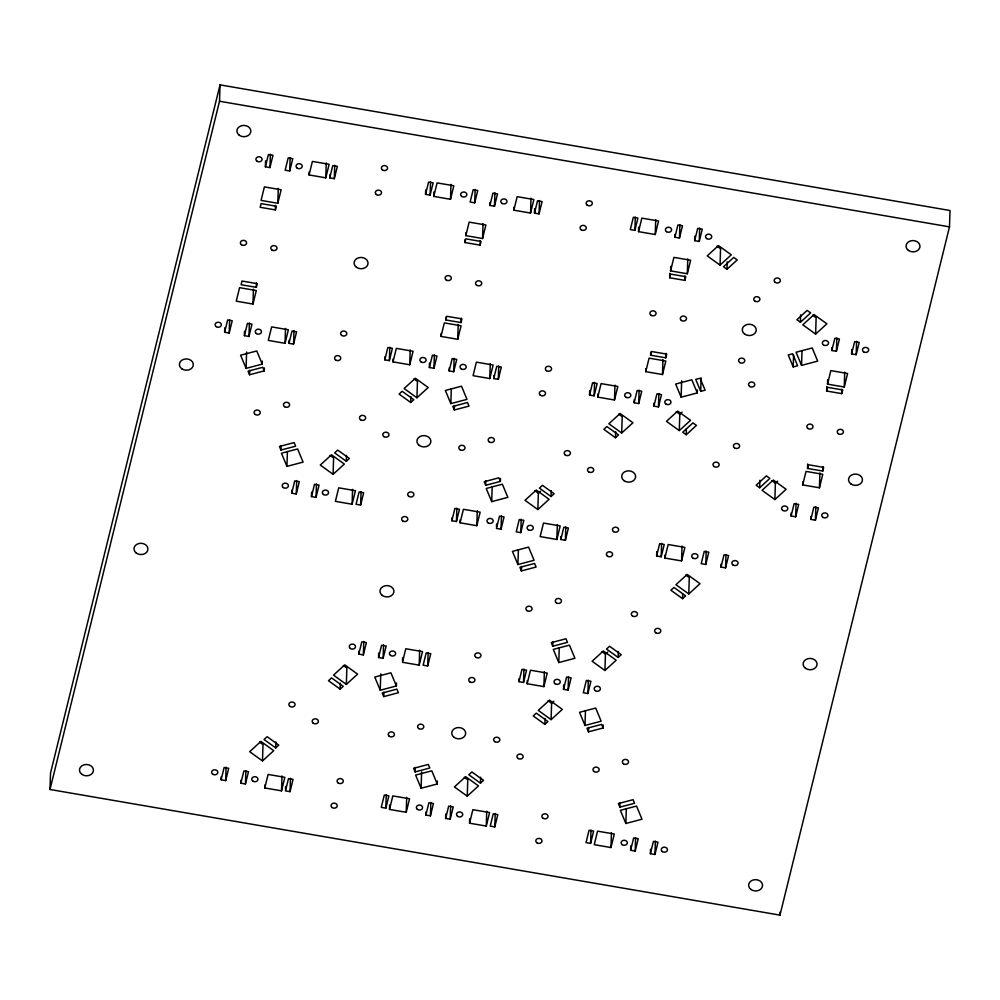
<?xml version="1.0" encoding="UTF-8"?>
<svg xmlns="http://www.w3.org/2000/svg" width="1000" height="1000" viewBox="0 0 1000 1000"><rect width="100%" height="100%" fill="white"/><g stroke="black" fill="none" stroke-linecap="round" stroke-linejoin="round"><path stroke-width="1.5" d="M50 789.488L50.512 773.138L220.037 84.875L950 210.512L949.488 226.863L779.963 915.125L50 789.488L219.525 101.237L220.037 84.875M224.625 332.262L227.65 319.975L232.213 320.75L229.188 333.05L224.625 332.262L224.762 327.8M229.188 333.05L229.613 319.662M221.112 779.8L224.137 767.513L228.7 768.3L225.675 780.588L221.112 779.8L221.2 776.825M225.675 780.588L226.1 767.2M244.4 335.662L247.425 323.375L251.988 324.162L248.962 336.45L244.4 335.662L244.537 331.2M262.325 361.138L262.238 364.113L246.088 368.375L246.6 352.013M248.962 336.45L249.375 323.062M264.337 367.9L264.237 370.875L249.562 374.75L249.7 370.288M252.975 304.062L256.3 290.538L239.575 287.663L236.25 301.175L252.975 304.062L253.438 289.188M256.3 287.337L257.213 283.65L242 281.038L241.1 284.725L256.3 287.337L256.438 282.875M240.875 783.2L243.912 770.913L248.475 771.7L245.438 783.988L240.875 783.2L240.975 780.225M245.438 783.988L245.863 770.6M265.387 166.788L268.412 154.5L272.975 155.275L269.95 167.575L265.387 166.788L265.575 160.837M269.95 167.575L270.375 154.188M275.375 209.913L276.288 206.225L261.075 203.6L260.163 207.288L275.375 209.913L275.512 205.45M277.8 203.275L281.125 189.762L264.4 186.887L261.075 200.4L277.8 203.275L278.263 188.412M262.488 760.938L273.738 750.675L260.912 741.425L249.675 751.688L262.488 760.938L263 744.575L259.513 742.05M264.788 787.962L268.113 774.438L284.85 777.312L281.512 790.837L264.788 787.962L264.887 784.987M280.95 450.05L279.45 446.463L294.137 442.587L295.625 446.175L280.95 450.05L281.087 445.588M289.725 170.975L292.75 158.688L288.188 157.9L285.163 170.188L289.725 170.975L290.138 157.587M285.038 343.3L288.363 329.775L271.637 326.9L268.3 340.412L285.038 343.3L285.5 328.425M275.712 747.913L278.775 745.113L267.125 736.7L264.062 739.5L275.712 747.913L275.9 741.963M288.988 343.338L292.013 331.05L296.575 331.838L293.55 344.125L288.988 343.338L289.075 340.363M286.938 466.388L281.462 453.237L297.613 448.975L303.087 462.113L286.938 466.388L287.4 451.512M293.55 344.125L293.975 330.737M281.512 790.837L281.988 775.962M291.712 493.188L294.738 480.9L299.3 481.688L296.275 493.975L291.712 493.188L291.8 490.213M285.512 789.388L285.613 786.413M296.275 493.975L296.688 480.588M309.062 174.938L312.4 161.425L329.125 164.3L325.788 177.825L309.062 174.938L309.163 171.962M290.038 791.663L293.062 779.375L288.5 778.587L285.475 790.875L290.038 791.663L290.45 778.275M311.475 496.587L314.5 484.3L319.062 485.087L316.038 497.375L311.475 496.587L311.613 492.125M325.788 177.825L326.262 162.95M316.038 497.375L316.462 483.988M329.75 177.862L332.775 165.575L337.337 166.35L334.312 178.65L329.75 177.862L329.837 174.887M334.312 178.65L334.725 165.263M333.088 474.325L344.338 464.062L331.512 454.8L320.262 465.075L333.088 474.325L333.6 457.962L330.1 455.438M346.312 461.3L349.375 458.5L337.725 450.087L334.65 452.887L346.312 461.3L346.5 455.35M340.138 689.112L343.2 686.312L331.55 677.9L328.475 680.7L340.138 689.112L340.325 683.162M346.337 684.388L357.587 674.125L344.762 664.875L333.512 675.138L346.337 684.388L346.85 668.037L343.363 665.512M352.113 504.225L355.438 490.7L338.713 487.825L335.387 501.35L352.113 504.225L352.575 489.35M360.625 505.05L363.663 492.762L359.1 491.975L356.062 504.263L360.625 505.05L361.05 491.662M358.787 654.112L361.812 641.825L366.375 642.613L363.35 654.9L358.787 654.112L358.875 651.137M363.35 654.9L363.775 641.513M384.8 359.825L387.825 347.537L392.388 348.325L389.363 360.613L384.8 359.825L384.888 356.85M378.562 657.513L381.587 645.225L386.15 646.012L383.125 658.3L378.562 657.513L378.7 653.05M389.363 360.613L389.775 347.225M396.488 682.987L396.4 685.962L380.25 690.225L380.763 673.863M383.125 658.3L383.537 644.912M393.013 361.875L396.337 348.363L413.062 351.238L409.738 364.762L393.013 361.875L393.1 358.9M383.713 696.612L382.225 693.025L396.912 689.137L398.4 692.725L383.713 696.612L383.862 692.15M385.838 808.15L388.862 795.863L384.3 795.075L381.275 807.362L385.838 808.15L386.262 794.762M389.487 809.425L392.825 795.9L409.55 798.775L406.213 812.3L389.487 809.425L389.625 804.963M409.738 364.762L410.2 349.888M402.512 660.788L402.6 657.812M410.725 402.488L413.8 399.688L402.137 391.275L399.075 394.075L410.725 402.488L410.913 396.538M416.938 397.775L428.188 387.512L415.363 378.263L404.113 388.525L416.938 397.775L417.45 381.413L413.95 378.9M406.213 812.3L406.688 797.425M425.55 194.35L428.575 182.062L433.137 182.85L430.112 195.138L425.55 194.35L425.7 189.887M430.112 195.138L430.538 181.75M415.1 771.912L413.612 768.325L428.3 764.438L429.787 768.025L415.1 771.912L415.25 767.45M419.188 665.15L422.525 651.625L405.8 648.75L402.463 662.275L419.188 665.15L419.663 650.275M433.762 196.4L437.1 182.887L453.825 185.763L450.5 199.288L433.762 196.4L433.913 191.938M429.387 367.5L432.413 355.213L436.975 356L433.95 368.288L429.387 367.5L429.525 363.038M433.95 368.288L434.363 354.9M437.337 781L437.25 783.975L421.1 788.238L421.613 771.875M427.713 665.975L430.737 653.688L426.175 652.9L423.15 665.188L427.713 665.975L428.125 652.588M425.863 815.037L428.9 802.75L433.45 803.538L430.425 815.825L425.863 815.037L425.962 812.062M441 336.425L444.338 322.9L461.062 325.775L457.725 339.3L441 336.425L441.1 333.45M445.85 319.962L446.763 316.275L461.962 318.888L461.062 322.575L445.85 319.962L445.938 316.988M430.425 815.825L430.85 802.438M450.5 199.288L450.962 184.412M449.15 370.9L452.175 358.612L456.737 359.4L453.713 371.688L449.15 370.9L449.25 367.925M450.838 403.612L445.363 390.462L461.512 386.2L466.987 399.35L450.838 403.612L451.312 388.738M453.713 371.688L454.137 358.3M454.312 410L452.825 406.413L467.5 402.525L469 406.112L454.312 410L454.45 405.538M451.875 520.75L454.9 508.462L459.462 509.25L456.438 521.538L451.875 520.75L451.962 517.775M457.725 339.3L458.2 324.425M445.637 818.438L448.663 806.15L453.225 806.938L450.2 819.225L445.637 818.438L445.775 813.975M461.062 322.575L461.2 318.113M464.925 242.525L465.825 238.837L481.037 241.462L480.125 245.15L464.925 242.525L465.012 239.55M456.438 521.538L456.863 508.15M465.825 235.637L469.15 222.125L485.887 225L482.55 238.525L465.825 235.637L465.925 232.662M450.2 819.225L450.625 805.837M460.087 522.8L463.413 509.288L480.15 512.163L476.812 525.688L460.087 522.8L460.175 519.837M474.7 202.812L477.738 190.512L473.175 189.737L470.138 202.025L474.7 202.812L475.125 189.425M480.125 245.15L480.275 240.688M482.55 238.525L483.025 223.65M467.25 796.175L478.5 785.913L465.675 776.663L454.425 786.925L467.25 796.175L467.762 779.812L464.263 777.3M476.812 525.688L477.287 510.812M469.55 823.2L472.875 809.675L489.6 812.562L486.275 826.075L469.55 823.2L469.688 818.737M489.913 205.425L492.938 193.137L497.5 193.925L494.475 206.213L489.913 205.425L490 202.45M500.475 478.438L500.387 481.413L485.7 485.288L485.838 480.825M494.475 206.213L494.9 192.825M489.787 378.537L493.125 365.012L476.388 362.137L473.062 375.662L489.787 378.537L490.262 363.663M480.462 783.15L483.537 780.35L471.875 771.95L468.812 774.75L480.462 783.15L480.65 777.212M493.738 378.575L496.775 366.287L501.337 367.075L498.3 379.363L493.738 378.575L493.837 375.6M491.7 501.625L486.213 488.475L502.362 484.212L507.85 497.35L491.7 501.625L492.163 486.75M498.3 379.363L498.725 365.975M486.275 826.075L486.737 811.2M496.512 526.938L496.6 523.962M501.025 529.212L504.05 516.925L499.487 516.138L496.463 528.425L501.025 529.212L501.45 515.825M513.825 210.175L517.15 196.663L533.875 199.537L530.55 213.062L513.825 210.175L513.913 207.2M494.787 826.9L497.812 814.613L493.25 813.825L490.225 826.112L494.787 826.9L495.213 813.512M517.925 564.538L512.438 551.388L528.587 547.125L534.075 560.275L517.925 564.538L518.387 549.663M530.55 213.062L531.013 198.188M520.8 532.612L523.825 520.325L519.263 519.538L516.237 531.825L520.8 532.612L521.213 519.225M521.4 570.925L519.9 567.337L534.587 563.45L536.075 567.038L521.4 570.925L521.538 566.462M518.95 681.675L521.975 669.388L526.538 670.175L523.513 682.463L518.95 681.675L519.05 678.7M534.5 213.1L537.525 200.812L542.087 201.6L539.062 213.888L534.5 213.1L534.637 208.637M523.513 682.463L523.938 669.075M539.062 213.888L539.487 200.5M527.163 683.737L530.5 670.212L547.225 673.088L543.9 686.612L527.163 683.737L527.263 680.763M537.85 509.562L549.087 499.3L536.275 490.037L525.025 500.312L537.85 509.562L538.362 493.2L540.612 491.15M543.9 686.612L544.362 671.737M551.062 496.538L554.138 493.738L542.475 485.325L539.412 488.125L551.062 496.538L551.25 490.588M544.888 724.35L547.962 721.55L536.3 713.138L533.237 715.938L544.888 724.35L545.075 718.4M552.788 646.225L551.287 642.638L565.975 638.75L567.463 642.337L552.788 646.225L552.925 641.762M551.1 719.638L562.337 709.362L549.525 700.113L538.275 710.375L551.1 719.638L551.613 703.275L553.862 701.213M556.875 539.462L560.2 525.938L543.475 523.062L540.138 536.587L556.875 539.462L557.337 524.587M560.825 539.5L563.85 527.212L568.413 528L565.388 540.288L560.825 539.5L560.913 536.525M558.775 662.55L553.288 649.4L569.45 645.138L574.925 658.288L558.775 662.55L559.237 647.675M565.388 540.288L565.8 526.9M563.538 689.35L566.575 677.062L571.138 677.85L568.1 690.138L563.538 689.35L563.688 684.887M568.1 690.138L568.525 676.75M589.55 395.062L592.575 382.775L597.137 383.562L594.113 395.85L589.55 395.062L589.688 390.6M594.113 395.85L594.538 382.463M585 725.462L579.525 712.325L595.675 708.05L601.15 721.2L585 725.462L585.462 710.588M587.875 693.538L590.9 681.25L586.337 680.462L583.312 692.75L587.875 693.538L588.3 680.15M597.762 397.113L601.087 383.6L617.825 386.475L614.487 400L597.762 397.113L597.863 394.137M603.25 724.987L603.162 727.962L588.475 731.85L588.612 727.387M590.6 843.388L593.625 831.1L589.062 830.312L586.038 842.6L590.6 843.388L591.013 830M604.925 670.487L616.175 660.225L603.35 650.975L592.1 661.237L604.925 670.487L605.438 654.125L607.688 652.075M614.487 400L614.963 385.125M615.487 437.738L618.55 434.925L606.9 426.525L603.825 429.325L615.487 437.738L615.675 431.788M621.688 433.013L632.938 422.75L620.112 413.5L608.875 423.762L621.688 433.013L622.212 416.662L618.713 414.137M610.975 847.537L614.3 834.013L597.575 831.137L594.25 844.663L610.975 847.537L611.438 832.663M618.15 657.463L621.213 654.663L609.55 646.263L606.487 649.062L618.15 657.463L618.337 651.525M634.875 230.375L637.9 218.088L633.337 217.3L630.312 229.587L634.875 230.375L635.288 216.988M619.862 807.15L618.362 803.562L633.05 799.688L634.55 803.263L619.862 807.15L620 802.688M638.525 231.637L641.85 218.125L658.575 221L655.25 234.525L638.525 231.637L638.663 227.175M634.138 402.738L637.163 390.45L641.725 391.238L638.7 403.525L634.138 402.738L634.237 399.762M638.7 403.525L639.125 390.138M625.85 823.475L620.375 810.325L636.525 806.062L642 819.212L625.85 823.475L626.325 808.6M630.625 850.275L633.65 837.987L638.212 838.775L635.188 851.062L630.625 850.275L630.763 845.812M645.763 371.662L649.087 358.137L665.812 361.012L662.487 374.538L645.763 371.662L645.85 368.688M650.6 355.2L651.513 351.512L666.725 354.125L665.812 357.812L650.6 355.2L650.7 352.225M635.188 851.062L635.6 837.675M655.25 234.525L655.713 219.65M653.913 406.138L656.938 393.85L661.5 394.637L658.475 406.925L653.913 406.138L654 403.162M658.475 406.925L658.888 393.537M656.625 555.988L659.663 543.7L664.225 544.487L661.188 556.775L656.625 555.988L656.775 551.525M662.487 374.538L662.95 359.663M665.812 357.812L665.95 353.35M650.387 853.675L653.425 841.388L657.987 842.175L654.95 854.463L650.387 853.675L650.537 849.225M669.675 277.775L670.588 274.088L685.788 276.7L684.887 280.387L669.675 277.775L669.812 273.312M661.188 556.775L661.612 543.387M670.575 270.875L673.913 257.362L690.638 260.238L687.312 273.762L670.575 270.875L670.725 266.413M654.95 854.463L655.375 841.075M664.837 558.05L668.175 544.525L684.9 547.4L681.575 560.925L664.837 558.05L664.938 555.075M674.9 237.262L677.925 224.975L682.487 225.763L679.463 238.05L674.9 237.262L674.987 234.288M679.463 238.05L679.887 224.662M679.287 430.588L690.537 420.325L677.712 411.062L666.462 421.337L679.287 430.588L679.8 414.225L682.05 412.175M697.375 389.95L697.288 392.925L681.137 397.188L681.65 380.825M684.887 280.387L685.025 275.925M687.312 273.762L687.775 258.888M681.575 560.925L682.038 546.05M686.213 434.75L696.438 425.412L692.938 422.887L682.712 432.225L686.213 434.75L686.4 428.8M682.562 598.663L685.638 595.862L673.975 587.45L670.913 590.25L682.562 598.663L682.7 594.2M694.663 240.662L697.7 228.375L702.262 229.163L699.225 241.45L694.663 240.662L694.812 236.2M699.225 241.45L699.65 228.062M688.775 593.95L700.025 583.675L687.2 574.425L675.95 584.688L688.775 593.95L689.287 577.587L685.788 575.062M700.7 391.35L695.725 379.4L700.125 378.237L705.113 390.188L700.7 391.35L701.125 377.962M705.775 564.45L708.812 552.163L704.25 551.375L701.225 563.663L705.775 564.45L706.2 551.062M720.05 265.113L731.287 254.838L718.475 245.588L707.225 255.863L720.05 265.113L720.562 248.75L717.062 246.225M726.963 269.275L737.188 259.938L733.7 257.413L723.475 266.75L726.963 269.275L727.2 261.837M720.987 567.062L724.013 554.775L728.575 555.562L725.55 567.85L720.987 567.062L721.087 564.087M725.55 567.85L725.975 554.462M759.65 487.738L769.875 478.4L766.375 475.887L756.15 485.213L759.65 487.738L759.875 480.3M774.875 499.562L786.112 489.3L773.3 480.037L762.05 490.312L774.875 499.562L775.387 483.2L777.638 481.15M793.213 366.912L788.225 354.963L792.638 353.8L797.613 365.75L793.213 366.912L793.587 355.012M791.087 516L794.112 503.7L798.675 504.487L795.65 516.775L791.087 516L791.175 513.025M779.963 915.125L780.05 912.15M800.4 322.262L810.625 312.925L807.138 310.4L796.912 319.738L800.4 322.262L800.638 314.825M795.65 516.775L796.062 503.387M801.538 365.387L796.062 352.238L812.212 347.962L817.688 361.112L801.538 365.387L802 350.513M802.7 484.913L806.038 471.4L822.763 474.275L819.425 487.788L802.7 484.913L802.8 481.938M807.55 468.45L808.462 464.762L823.662 467.388L822.763 471.075L807.55 468.45L807.688 463.988M815.625 334.087L826.875 323.812L814.05 314.562L802.812 324.837L815.625 334.087L816.137 317.725L812.65 315.2M810.85 519.4L813.875 507.113L818.438 507.887L815.413 520.188L810.85 519.4L810.95 516.425M815.413 520.188L815.837 506.8M819.425 487.788L819.9 472.925M822.763 471.075L822.9 466.613M826.625 391.025L827.525 387.337L842.738 389.95L841.825 393.638L826.625 391.025L826.762 386.562M827.525 384.137L830.85 370.613L847.588 373.5L844.25 387.013L827.525 384.137L827.663 379.675M831.838 350.513L834.875 338.225L839.438 339.012L836.4 351.3L831.838 350.513L831.938 347.537M836.4 351.3L836.825 337.912M841.825 393.638L841.963 389.175M844.25 387.013L844.725 372.137M851.612 353.925L854.638 341.625L859.2 342.413L856.175 354.7L851.612 353.925L851.75 349.462M856.175 354.7L856.6 341.325M219.525 101.237L949.488 226.863M676.3 411.7L679.8 414.225M771.888 480.675L775.387 483.2M534.862 490.675L538.362 493.2M601.938 651.612L605.438 654.125M548.112 700.75L551.613 703.275M697.288 392.925L691.8 379.775L675.65 384.038L681.137 397.188M500.387 481.413L498.888 477.825L484.212 481.712L485.7 485.288M603.162 727.962L601.663 724.388L586.975 728.263L588.475 731.85M262.238 364.113L256.762 350.962L240.6 355.225L246.088 368.375M396.4 685.962L390.913 672.812L374.762 677.075L380.25 690.225M437.25 783.975L431.775 770.825L415.613 775.088L421.1 788.238M264.237 370.875L262.75 367.287L248.062 371.175L249.562 374.75M239.288 135.262A6.975 5.65 1.8 0 0 250.725 132.238A6.975 5.65 1.8 0 0 241.65 125.675A6.975 5.65 1.8 0 0 239.288 135.262M256.95 161.15A3.1 2.512 1.8 0 0 262.038 159.8A3.1 2.512 1.8 0 0 258 156.888A3.1 2.512 1.8 0 0 256.95 161.15M297.1 168.05A3.1 2.512 1.8 0 0 302.188 166.713A3.1 2.512 1.8 0 0 298.15 163.8A3.1 2.512 1.8 0 0 297.1 168.05M181.762 368.775A6.975 5.65 1.8 0 0 193.212 365.75A6.975 5.65 1.8 0 0 184.125 359.188A6.975 5.65 1.8 0 0 181.762 368.775M420.95 361.863A3.1 2.512 1.8 0 0 426.025 360.513A3.1 2.512 1.8 0 0 421.987 357.6A3.1 2.512 1.8 0 0 420.95 361.863M461.087 368.775A3.1 2.512 1.8 0 0 466.175 367.425A3.1 2.512 1.8 0 0 462.137 364.513A3.1 2.512 1.8 0 0 461.087 368.775M356.463 267.288A6.975 5.65 1.8 0 0 367.912 264.262A6.975 5.65 1.8 0 0 358.825 257.712A6.975 5.65 1.8 0 0 356.463 267.288M461.7 196.388A3.1 2.512 1.8 0 0 466.788 195.037A3.1 2.512 1.8 0 0 462.75 192.125A3.1 2.512 1.8 0 0 461.7 196.388M501.85 203.287A3.1 2.512 1.8 0 0 506.938 201.95A3.1 2.512 1.8 0 0 502.9 199.037A3.1 2.512 1.8 0 0 501.85 203.287M581.125 229.75A3.1 2.512 1.8 0 0 586.213 228.4A3.1 2.512 1.8 0 0 582.175 225.487A3.1 2.512 1.8 0 0 581.125 229.75M666.462 231.625A3.1 2.512 1.8 0 0 671.55 230.275A3.1 2.512 1.8 0 0 667.513 227.362A3.1 2.512 1.8 0 0 666.462 231.625M706.612 238.538A3.1 2.512 1.8 0 0 711.688 237.188A3.1 2.512 1.8 0 0 707.65 234.275A3.1 2.512 1.8 0 0 706.612 238.538M625.7 397.1A3.1 2.512 1.8 0 0 630.788 395.75A3.1 2.512 1.8 0 0 626.75 392.837A3.1 2.512 1.8 0 0 625.7 397.1M665.85 404.012A3.1 2.512 1.8 0 0 670.938 402.663A3.1 2.512 1.8 0 0 666.9 399.75A3.1 2.512 1.8 0 0 665.85 404.012M744.65 334.1A6.975 5.65 1.8 0 0 756.1 331.075A6.975 5.65 1.8 0 0 747.013 324.525A6.975 5.65 1.8 0 0 744.65 334.1M823.4 344.875A3.1 2.512 1.8 0 0 828.487 343.537A3.1 2.512 1.8 0 0 824.45 340.625A3.1 2.512 1.8 0 0 823.4 344.875M863.55 351.788A3.1 2.512 1.8 0 0 868.637 350.45A3.1 2.512 1.8 0 0 864.6 347.525A3.1 2.512 1.8 0 0 863.55 351.788M908.413 250.413A6.975 5.65 1.8 0 0 919.862 247.387A6.975 5.65 1.8 0 0 910.775 240.837A6.975 5.65 1.8 0 0 908.413 250.413M283.263 487.55A3.1 2.512 1.8 0 0 288.35 486.2A3.1 2.512 1.8 0 0 284.312 483.288A3.1 2.512 1.8 0 0 283.263 487.55M323.413 494.462A3.1 2.512 1.8 0 0 328.5 493.113A3.1 2.512 1.8 0 0 324.462 490.2A3.1 2.512 1.8 0 0 323.413 494.462M822.788 517.263A3.1 2.512 1.8 0 0 827.875 515.925A3.1 2.512 1.8 0 0 823.838 513.013A3.1 2.512 1.8 0 0 822.788 517.263M850.9 483.925A6.975 5.65 1.8 0 0 862.337 480.9A6.975 5.65 1.8 0 0 853.263 474.35A6.975 5.65 1.8 0 0 850.9 483.925M714.025 466.512A3.1 2.512 1.8 0 0 719.112 465.175A3.1 2.512 1.8 0 0 715.075 462.262A3.1 2.512 1.8 0 0 714.025 466.512M734.475 447.85A3.1 2.512 1.8 0 0 739.562 446.5A3.1 2.512 1.8 0 0 735.525 443.587A3.1 2.512 1.8 0 0 734.475 447.85M419.3 445.45A6.975 5.65 1.8 0 0 430.75 442.425A6.975 5.65 1.8 0 0 421.662 435.863A6.975 5.65 1.8 0 0 419.3 445.45M488.025 522.788A3.1 2.512 1.8 0 0 493.113 521.438A3.1 2.512 1.8 0 0 489.075 518.525A3.1 2.512 1.8 0 0 488.025 522.788M624.05 480.688A6.975 5.65 1.8 0 0 635.5 477.663A6.975 5.65 1.8 0 0 626.413 471.112A6.975 5.65 1.8 0 0 624.05 480.688M528.175 529.7A3.1 2.512 1.8 0 0 533.263 528.35A3.1 2.512 1.8 0 0 529.225 525.438A3.1 2.512 1.8 0 0 528.175 529.7M732.925 564.938A3.1 2.512 1.8 0 0 738.012 563.587A3.1 2.512 1.8 0 0 733.975 560.675A3.1 2.512 1.8 0 0 732.925 564.938M692.775 558.025A3.1 2.512 1.8 0 0 697.862 556.688A3.1 2.512 1.8 0 0 693.825 553.763A3.1 2.512 1.8 0 0 692.775 558.025M805.487 668.288A6.975 5.65 1.8 0 0 816.938 665.263A6.975 5.65 1.8 0 0 807.85 658.7A6.975 5.65 1.8 0 0 805.487 668.288M136.363 553.125A6.975 5.65 1.8 0 0 147.8 550.1A6.975 5.65 1.8 0 0 138.713 543.55A6.975 5.65 1.8 0 0 136.363 553.125M81.862 774.35A6.975 5.65 1.8 0 0 93.312 771.325A6.975 5.65 1.8 0 0 84.225 764.762A6.975 5.65 1.8 0 0 81.862 774.35M350.35 648.475A3.1 2.512 1.8 0 0 355.438 647.125A3.1 2.512 1.8 0 0 351.4 644.212A3.1 2.512 1.8 0 0 350.35 648.475M751 889.5A6.975 5.65 1.8 0 0 762.438 886.488A6.975 5.65 1.8 0 0 753.363 879.925A6.975 5.65 1.8 0 0 751 889.5M662.325 851.55A3.1 2.512 1.8 0 0 667.412 850.2A3.1 2.512 1.8 0 0 663.375 847.288A3.1 2.512 1.8 0 0 662.325 851.55M622.188 844.638A3.1 2.512 1.8 0 0 627.275 843.3A3.1 2.512 1.8 0 0 623.237 840.387A3.1 2.512 1.8 0 0 622.188 844.638M536.85 842.763A3.1 2.512 1.8 0 0 541.938 841.425A3.1 2.512 1.8 0 0 537.9 838.512A3.1 2.512 1.8 0 0 536.85 842.763M542.9 818.188A3.1 2.512 1.8 0 0 547.987 816.838A3.1 2.512 1.8 0 0 543.95 813.925A3.1 2.512 1.8 0 0 542.9 818.188M457.575 816.312A3.1 2.512 1.8 0 0 462.663 814.963A3.1 2.512 1.8 0 0 458.625 812.05A3.1 2.512 1.8 0 0 457.575 816.312M417.425 809.4A3.1 2.512 1.8 0 0 422.512 808.062A3.1 2.512 1.8 0 0 418.475 805.138A3.1 2.512 1.8 0 0 417.425 809.4M518 758.425A3.1 2.512 1.8 0 0 523.088 757.075A3.1 2.512 1.8 0 0 519.05 754.163A3.1 2.512 1.8 0 0 518 758.425M494.688 741.6A3.1 2.512 1.8 0 0 499.775 740.263A3.1 2.512 1.8 0 0 495.737 737.337A3.1 2.512 1.8 0 0 494.688 741.6M594.038 771.513A3.1 2.512 1.8 0 0 599.125 770.163A3.1 2.512 1.8 0 0 595.087 767.25A3.1 2.512 1.8 0 0 594.038 771.513M623.4 763.75A3.1 2.512 1.8 0 0 628.488 762.412A3.1 2.512 1.8 0 0 624.45 759.5A3.1 2.512 1.8 0 0 623.4 763.75M454.113 737.387A6.975 5.65 1.8 0 0 465.55 734.362A6.975 5.65 1.8 0 0 456.463 727.812A6.975 5.65 1.8 0 0 454.113 737.387M418.65 728.512A3.1 2.512 1.8 0 0 423.738 727.175A3.1 2.512 1.8 0 0 419.7 724.262A3.1 2.512 1.8 0 0 418.65 728.512M389.275 736.275A3.1 2.512 1.8 0 0 394.363 734.925A3.1 2.512 1.8 0 0 390.325 732.013A3.1 2.512 1.8 0 0 389.275 736.275M338.15 782.95A3.1 2.512 1.8 0 0 343.237 781.6A3.1 2.512 1.8 0 0 339.2 778.688A3.1 2.512 1.8 0 0 338.15 782.95M313.238 723.188A3.1 2.512 1.8 0 0 318.325 721.838A3.1 2.512 1.8 0 0 314.288 718.925A3.1 2.512 1.8 0 0 313.238 723.188M289.925 706.363A3.1 2.512 1.8 0 0 295.012 705.013A3.1 2.512 1.8 0 0 290.975 702.1A3.1 2.512 1.8 0 0 289.925 706.363M390.5 655.387A3.1 2.512 1.8 0 0 395.588 654.038A3.1 2.512 1.8 0 0 391.55 651.125A3.1 2.512 1.8 0 0 390.5 655.387M475.825 657.262A3.1 2.512 1.8 0 0 480.913 655.913A3.1 2.512 1.8 0 0 476.875 653A3.1 2.512 1.8 0 0 475.825 657.262M469.775 681.838A3.1 2.512 1.8 0 0 474.862 680.5A3.1 2.512 1.8 0 0 470.825 677.588A3.1 2.512 1.8 0 0 469.775 681.838M555.1 683.713A3.1 2.512 1.8 0 0 560.188 682.375A3.1 2.512 1.8 0 0 556.15 679.45A3.1 2.512 1.8 0 0 555.1 683.713M595.25 690.625A3.1 2.512 1.8 0 0 600.337 689.275A3.1 2.512 1.8 0 0 596.3 686.363A3.1 2.512 1.8 0 0 595.25 690.625M252.825 781.075A3.1 2.512 1.8 0 0 257.913 779.725A3.1 2.512 1.8 0 0 253.863 776.812A3.1 2.512 1.8 0 0 252.825 781.075M212.675 774.163A3.1 2.512 1.8 0 0 217.763 772.812A3.1 2.512 1.8 0 0 213.725 769.9A3.1 2.512 1.8 0 0 212.675 774.163M332.1 807.525A3.1 2.512 1.8 0 0 337.188 806.188A3.1 2.512 1.8 0 0 333.15 803.275A3.1 2.512 1.8 0 0 332.1 807.525M526.95 610.588A3.1 2.512 1.8 0 0 532.038 609.237A3.1 2.512 1.8 0 0 528 606.325A3.1 2.512 1.8 0 0 526.95 610.588M556.325 602.825A3.1 2.512 1.8 0 0 561.413 601.487A3.1 2.512 1.8 0 0 557.375 598.575A3.1 2.512 1.8 0 0 556.325 602.825M632.362 615.913A3.1 2.512 1.8 0 0 637.45 614.575A3.1 2.512 1.8 0 0 633.413 611.65A3.1 2.512 1.8 0 0 632.362 615.913M655.675 632.737A3.1 2.512 1.8 0 0 660.763 631.388A3.1 2.512 1.8 0 0 656.725 628.475A3.1 2.512 1.8 0 0 655.675 632.737M607.45 556.15A3.1 2.512 1.8 0 0 612.537 554.812A3.1 2.512 1.8 0 0 608.5 551.888A3.1 2.512 1.8 0 0 607.45 556.15M613.5 531.575A3.1 2.512 1.8 0 0 618.587 530.225A3.1 2.512 1.8 0 0 614.55 527.312A3.1 2.512 1.8 0 0 613.5 531.575M408.75 496.337A3.1 2.512 1.8 0 0 413.837 494.988A3.1 2.512 1.8 0 0 409.8 492.075A3.1 2.512 1.8 0 0 408.75 496.337M402.688 520.913A3.1 2.512 1.8 0 0 407.775 519.575A3.1 2.512 1.8 0 0 403.738 516.65A3.1 2.512 1.8 0 0 402.688 520.913M382.35 595.462A6.975 5.65 1.8 0 0 393.8 592.438A6.975 5.65 1.8 0 0 384.712 585.875A6.975 5.65 1.8 0 0 382.35 595.462M588.587 471.812A3.1 2.512 1.8 0 0 593.675 470.462A3.1 2.512 1.8 0 0 589.637 467.55A3.1 2.512 1.8 0 0 588.587 471.812M565.275 454.988A3.1 2.512 1.8 0 0 570.363 453.638A3.1 2.512 1.8 0 0 566.325 450.725A3.1 2.512 1.8 0 0 565.275 454.988M489.237 441.9A3.1 2.512 1.8 0 0 494.325 440.562A3.1 2.512 1.8 0 0 490.288 437.638A3.1 2.512 1.8 0 0 489.237 441.9M459.875 449.663A3.1 2.512 1.8 0 0 464.963 448.312A3.1 2.512 1.8 0 0 460.925 445.4A3.1 2.512 1.8 0 0 459.875 449.663M383.837 436.575A3.1 2.512 1.8 0 0 388.925 435.225A3.1 2.512 1.8 0 0 384.888 432.312A3.1 2.512 1.8 0 0 383.837 436.575M360.525 419.75A3.1 2.512 1.8 0 0 365.613 418.4A3.1 2.512 1.8 0 0 361.575 415.487A3.1 2.512 1.8 0 0 360.525 419.75M284.488 406.662A3.1 2.512 1.8 0 0 289.575 405.312A3.1 2.512 1.8 0 0 285.538 402.4A3.1 2.512 1.8 0 0 284.488 406.662M255.125 414.412A3.1 2.512 1.8 0 0 260.2 413.075A3.1 2.512 1.8 0 0 256.163 410.163A3.1 2.512 1.8 0 0 255.125 414.412M335.613 359.988A3.1 2.512 1.8 0 0 340.7 358.638A3.1 2.512 1.8 0 0 336.662 355.725A3.1 2.512 1.8 0 0 335.613 359.988M341.662 335.4A3.1 2.512 1.8 0 0 346.75 334.062A3.1 2.512 1.8 0 0 342.713 331.15A3.1 2.512 1.8 0 0 341.662 335.4M540.375 395.225A3.1 2.512 1.8 0 0 545.45 393.888A3.1 2.512 1.8 0 0 541.413 390.962A3.1 2.512 1.8 0 0 540.375 395.225M546.425 370.65A3.1 2.512 1.8 0 0 551.512 369.3A3.1 2.512 1.8 0 0 547.475 366.388A3.1 2.512 1.8 0 0 546.425 370.65M256.337 333.537A3.1 2.512 1.8 0 0 261.425 332.188A3.1 2.512 1.8 0 0 257.387 329.275A3.1 2.512 1.8 0 0 256.337 333.537M216.188 326.625A3.1 2.512 1.8 0 0 221.275 325.275A3.1 2.512 1.8 0 0 217.237 322.362A3.1 2.512 1.8 0 0 216.188 326.625M838.3 433.688A3.1 2.512 1.8 0 0 843.388 432.35A3.1 2.512 1.8 0 0 839.35 429.438A3.1 2.512 1.8 0 0 838.3 433.688M807.887 428.45A3.1 2.512 1.8 0 0 812.975 427.113A3.1 2.512 1.8 0 0 808.938 424.2A3.1 2.512 1.8 0 0 807.887 428.45M749.613 386.4A3.1 2.512 1.8 0 0 754.7 385.05A3.1 2.512 1.8 0 0 750.662 382.137A3.1 2.512 1.8 0 0 749.613 386.4M739.638 362.488A3.1 2.512 1.8 0 0 744.725 361.15A3.1 2.512 1.8 0 0 740.688 358.237A3.1 2.512 1.8 0 0 739.638 362.488M775.225 282.375A3.1 2.512 1.8 0 0 780.312 281.025A3.1 2.512 1.8 0 0 776.275 278.113A3.1 2.512 1.8 0 0 775.225 282.375M754.775 301.038A3.1 2.512 1.8 0 0 759.862 299.7A3.1 2.512 1.8 0 0 755.825 296.788A3.1 2.512 1.8 0 0 754.775 301.038M681.363 320.438A3.1 2.512 1.8 0 0 686.45 319.088A3.1 2.512 1.8 0 0 682.412 316.175A3.1 2.512 1.8 0 0 681.363 320.438M650.95 315.2A3.1 2.512 1.8 0 0 656.038 313.85A3.1 2.512 1.8 0 0 652 310.938A3.1 2.512 1.8 0 0 650.95 315.2M476.6 285.2A3.1 2.512 1.8 0 0 481.688 283.85A3.1 2.512 1.8 0 0 477.65 280.938A3.1 2.512 1.8 0 0 476.6 285.2M446.188 279.962A3.1 2.512 1.8 0 0 451.275 278.612A3.1 2.512 1.8 0 0 447.238 275.7A3.1 2.512 1.8 0 0 446.188 279.962M271.85 249.95A3.1 2.512 1.8 0 0 276.938 248.612A3.1 2.512 1.8 0 0 272.9 245.7A3.1 2.512 1.8 0 0 271.85 249.95M241.438 244.725A3.1 2.512 1.8 0 0 246.525 243.375A3.1 2.512 1.8 0 0 242.488 240.463A3.1 2.512 1.8 0 0 241.438 244.725M382.425 169.925A3.1 2.512 1.8 0 0 387.512 168.588A3.1 2.512 1.8 0 0 383.475 165.675A3.1 2.512 1.8 0 0 382.425 169.925M376.375 194.513A3.1 2.512 1.8 0 0 381.463 193.162A3.1 2.512 1.8 0 0 377.425 190.25A3.1 2.512 1.8 0 0 376.375 194.513M587.188 205.162A3.1 2.512 1.8 0 0 592.275 203.825A3.1 2.512 1.8 0 0 588.225 200.912A3.1 2.512 1.8 0 0 587.188 205.162M782.65 510.35A3.1 2.512 1.8 0 0 787.725 509.012A3.1 2.512 1.8 0 0 783.688 506.1A3.1 2.512 1.8 0 0 782.65 510.35"/></g></svg>
